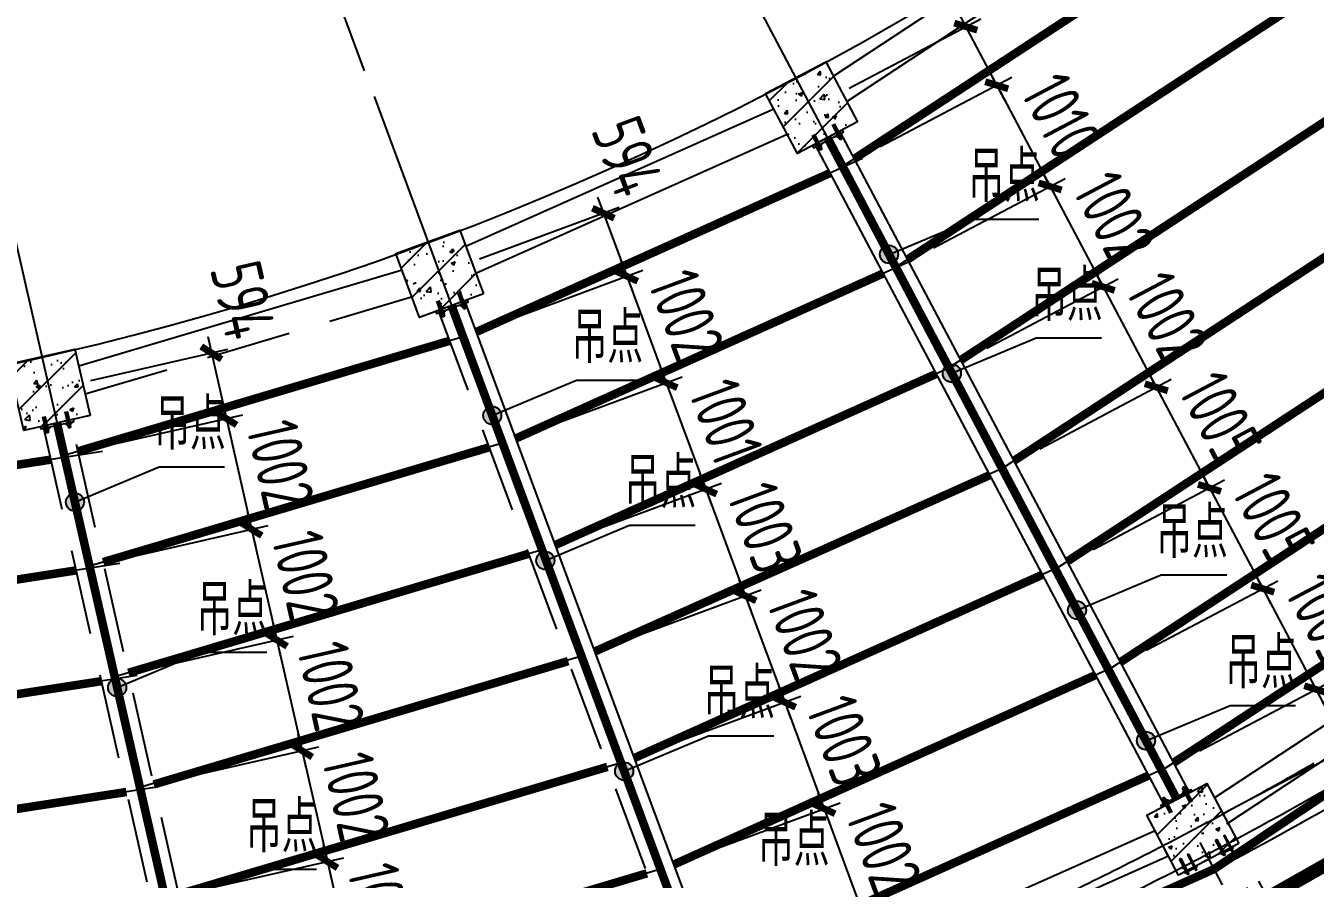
# Model space of a CAD drawing. Extents: x -803796 to -501762, y -1479216 to -846035.
# Drawn here: x -572644 to -561276, y -954330 to -946799 of the extents above; entities that cross this region are included whole.
import ezdxf

# ---------------------------------------------------------------- set-up
doc = ezdxf.new("R2010")
doc.units = 0
doc.header["$LTSCALE"] = 1500
for name, pattern in [('5102-12$0$5102-12$0$5102-12$0$DASH', [0.35, 0.25, -0.1]), ('CENTER', [2, 1.25, -0.25, 0.25, -0.25]), ('HIDDEN2', [0.1875, 0.125, -0.0625]), ('XREF-GRID-04区$0$ACAD_ISO04W100', [30, 24, -3, 0, -3])]:
    doc.linetypes.add(name, pattern=pattern)
doc.layers.get('0').update_dxf_attribs({"linetype": 'CONTINUOUS'})
doc.layers.get('Defpoints').update_dxf_attribs({"linetype": 'CONTINUOUS'})
for name, color, linetype in [('AR-INT DECO', 140, 'CONTINUOUS'), ('C18', 4, 'CENTER'), ('COLUMN', 1, 'CONTINUOUS'), ('DIM', 3, 'CONTINUOUS'), ('HATCH', 254, 'CONTINUOUS'), ('L18', 6, 'CONTINUOUS'), ('L25', 7, 'CONTINUOUS'), ('P-WALL-NEW', 4, 'CONTINUOUS'), ('P-WALL-ORIG', 6, 'CONTINUOUS'), ('STPM_SBEAM_THICK', 2, 'CONTINUOUS'), ('struc', 161, 'CONTINUOUS'), ('STRUC-1', 221, 'CONTINUOUS'), ('TEXT', 7, 'CONTINUOUS'), ('XREF-GRID-04区$0$A-DOTE', 14, 'XREF-GRID-04区$0$ACAD_ISO04W100'), ('XREF-GRID-04区$0$AXIS', 3, 'CONTINUOUS')]:
    doc.layers.add(name, color=color, linetype=linetype)
doc.styles.add('TSSD_Dimension', font='Tssdeng.shx', dxfattribs={"width": 0.7, "bigfont": 'hztxt.shx'})
doc.styles.add('TSSD_Label', font='tj03-romans1.shx', dxfattribs={"width": 0.7, "bigfont": 'hztxt.shx'})
doc.dimstyles.new('TSSD_150_150', dxfattribs={"dimtxt": 450, "dimasz": 150, "dimexe": 150, "dimexo": 375, "dimgap": 150, "dimtad": 1, "dimdec": 0, "dimzin": 0, "dimdsep": 46, "dimtxsty": 'TSSD_Dimension', "dimblk": 'ARCHTICK', "dimblk1": 'ARCHTICK', "dimblk2": 'ARCHTICK', "dimcen": 0, "dimdle": 150, "dimclrt": 7, "dimadec": 0, "dimazin": 0, "dimtfac": 1, "dimtdec": 0, "dimtix": 1, "dimtmove": 2, "dimatfit": 3, "dimfxl": 1, "dimtolj": 1, "dimtzin": 0, "dimarcsym": 0})
pattern_1 = [(50, (-424851.2, -1081287.44), (358.6301, -31.37607), [37.5, -412.5]), (355, (-424851.2, -1081287.44), (-69.3757, 376.0961), [30, -330]), (100.4514, (-424821.3, -1081290.05), (289.2547, 344.7198), [31.8701, -350.57106]), (46.1842, (-424851.2, -1081187.44), (533.6205, -82.7595), [56.25, -618.75]), (96.6356, (-424806.7, -1081194.33), (467.3314, 487.059), [47.8051, -525.8565]), (351.1842, (-424851.2, -1081187.44), (467.331, 487.0593), [45, -495]), (21, (-424801.2, -1081212.44), (298.45353, -201.30945), [37.5, -412.5]), (326, (-424801.2, -1081212.44), (121.65767, 362.575), [30, -330]), (71.4514, (-424776.32, -1081229.2), (420.1113, 161.26525), [31.8701, -350.57106]), (37.5, (-424851.19, -1081287.44), (6.07993, 166.44693), [0, -326, 0, -335, 0, -331.25]), (7.5, (-424851.19, -1081287.44), (131.53477, 197.20586), [0, -191, 0, -318.5, 0, -126.25]), (327.5, (-424962.69, -1081287.44), (266.91122, -11.27744), [0, -125, 0, -390, 0, -517.5]), (317.5, (-425012.7, -1081287.44), (291.59308, 50.0525), [0, -162.5, 0, -259, 0, -367.5]), (45, (-424851.2, -1081287.44), (-176.7767, 176.7767), [])]

# ---------------------------------------------------------------- blocks, each defined once
blk = doc.blocks.new('_ArchTick')
at = {"color": 0, "linetype": 'ByBlock', "const_width": 0.4}
blk.add_lwpolyline([(-0.5, -0.5), (0.5, 0.5)], dxfattribs=at)
blk = doc.blocks.new('*D182')
at = {"layer": 'Defpoints', "color": 0, "transparency": 16777216}
for p in [(-564084, -947324), (-565715, -947524), (-565443, -948041)]:
    blk.add_point(p, dxfattribs=at)
at = {"layer": 'DIM', "color": 0, "lineweight": -2, "transparency": 16777216}
for p, q in [((-564427, -946675), (-564014, -947457)), ((-565384, -947349), (-564224, -946737)), ((-565111, -947866), (-563951, -947254))]:
    blk.add_line(p, q, dxfattribs=at)
at = {"layer": 'DIM', "color": 0, "lineweight": -2, "transparency": 16777216, "xscale": 150, "yscale": 150, "zscale": 150}
for p, rotation in [((-564357, -946807), 117.8262450772637), ((-564084, -947324), 297.8262450772637)]:
    blk.add_blockref('_ArchTick', p, dxfattribs=dict(at, rotation=rotation))
at = {"layer": 'DIM', "color": 7, "transparency": 16777216, "insert": (-564209, -946285), "char_height": 450, "attachment_point": 5, "rotation": 297.8262, "style": 'TSSD_Dimension'}
blk.add_mtext('\\A1;584', dxfattribs=at)
blk = doc.blocks.new('*D183')
at = {"layer": 'Defpoints', "color": 0, "transparency": 16777216}
for p in [(-565443, -948041), (-563613, -948217), (-564971, -948934)]:
    blk.add_point(p, dxfattribs=at)
at = {"layer": 'DIM', "color": 0, "lineweight": -2, "transparency": 16777216}
for p, q in [((-565111, -947866), (-563951, -947254)), ((-564084, -947324), (-564154, -947191)), ((-564084, -947324), (-563613, -948217)), ((-564640, -948759), (-563480, -948147)), ((-563613, -948217), (-563543, -948350))]:
    blk.add_line(p, q, dxfattribs=at)
at = {"layer": 'DIM', "color": 0, "lineweight": -2, "transparency": 16777216, "xscale": 150, "yscale": 150, "zscale": 150}
for p, rotation in [((-564084, -947324), 297.8262450764508), ((-563613, -948217), 117.8262450764508)]:
    blk.add_blockref('_ArchTick', p, dxfattribs=dict(at, rotation=rotation))
at = {"layer": 'DIM', "color": 7, "transparency": 16777216, "insert": (-563517, -947595), "char_height": 450, "attachment_point": 5, "rotation": 297.8262, "style": 'TSSD_Dimension'}
blk.add_mtext('\\A1;1010', dxfattribs=at)
blk = doc.blocks.new('*D184')
at = {"layer": 'Defpoints', "color": 0, "transparency": 16777216}
for p in [(-564971, -948934), (-563145, -949103), (-564504, -949820)]:
    blk.add_point(p, dxfattribs=at)
at = {"layer": 'DIM', "color": 0, "lineweight": -2, "transparency": 16777216}
for p, q in [((-564640, -948759), (-563480, -948147)), ((-563613, -948217), (-563683, -948084)), ((-563613, -948217), (-563145, -949103)), ((-564172, -949645), (-563012, -949033)), ((-563145, -949103), (-563075, -949236))]:
    blk.add_line(p, q, dxfattribs=at)
at = {"layer": 'DIM', "color": 0, "lineweight": -2, "transparency": 16777216, "xscale": 150, "yscale": 150, "zscale": 150}
for p, rotation in [((-563613, -948217), 297.8262450764508), ((-563145, -949103), 117.8262450764508)]:
    blk.add_blockref('_ArchTick', p, dxfattribs=dict(at, rotation=rotation))
at = {"layer": 'DIM', "color": 7, "transparency": 16777216, "insert": (-563047, -948485), "char_height": 450, "attachment_point": 5, "rotation": 297.8262, "style": 'TSSD_Dimension'}
blk.add_mtext('\\A1;1002', dxfattribs=at)
blk = doc.blocks.new('*D185')
at = {"layer": 'Defpoints', "color": 0, "transparency": 16777216}
for p in [(-564504, -949820), (-562677, -949989), (-564036, -950706)]:
    blk.add_point(p, dxfattribs=at)
at = {"layer": 'DIM', "color": 0, "lineweight": -2, "transparency": 16777216}
for p, q in [((-564172, -949645), (-563012, -949033)), ((-563145, -949103), (-563215, -948970)), ((-563145, -949103), (-562677, -949989)), ((-563704, -950531), (-562545, -949919)), ((-562677, -949989), (-562607, -950122))]:
    blk.add_line(p, q, dxfattribs=at)
at = {"layer": 'DIM', "color": 0, "lineweight": -2, "transparency": 16777216, "xscale": 150, "yscale": 150, "zscale": 150}
for p, rotation in [((-563145, -949103), 297.8262450764508), ((-562677, -949989), 117.8262450764508)]:
    blk.add_blockref('_ArchTick', p, dxfattribs=dict(at, rotation=rotation))
at = {"layer": 'DIM', "color": 7, "transparency": 16777216, "insert": (-562580, -949371), "char_height": 450, "attachment_point": 5, "rotation": 297.8262, "style": 'TSSD_Dimension'}
blk.add_mtext('\\A1;1002', dxfattribs=at)
blk = doc.blocks.new('*D186')
at = {"layer": 'Defpoints', "color": 0, "transparency": 16777216}
for p in [(-564036, -950706), (-562208, -950877), (-563567, -951595)]:
    blk.add_point(p, dxfattribs=at)
at = {"layer": 'DIM', "color": 0, "lineweight": -2, "transparency": 16777216}
for p, q in [((-562677, -949989), (-562747, -949856)), ((-563704, -950531), (-562545, -949919)), ((-562677, -949989), (-562208, -950877)), ((-563235, -951420), (-562076, -950807)), ((-562208, -950877), (-562138, -951010))]:
    blk.add_line(p, q, dxfattribs=at)
at = {"layer": 'DIM', "color": 0, "lineweight": -2, "transparency": 16777216, "xscale": 150, "yscale": 150, "zscale": 150}
for p, rotation in [((-562677, -949989), 297.8262450764508), ((-562208, -950877), 117.8262450764508)]:
    blk.add_blockref('_ArchTick', p, dxfattribs=dict(at, rotation=rotation))
at = {"layer": 'DIM', "color": 7, "transparency": 16777216, "insert": (-562111, -950258), "char_height": 450, "attachment_point": 5, "rotation": 297.8262, "style": 'TSSD_Dimension'}
blk.add_mtext('\\A1;1005', dxfattribs=at)
blk = doc.blocks.new('*D187')
at = {"layer": 'Defpoints', "color": 0, "transparency": 16777216}
for p in [(-563567, -951595), (-561739, -951766), (-563098, -952483)]:
    blk.add_point(p, dxfattribs=at)
at = {"layer": 'DIM', "color": 0, "lineweight": -2, "transparency": 16777216}
for p, q in [((-562208, -950877), (-562278, -950745)), ((-563235, -951420), (-562076, -950807)), ((-562208, -950877), (-561739, -951766)), ((-562766, -952308), (-561607, -951696)), ((-561739, -951766), (-561669, -951899))]:
    blk.add_line(p, q, dxfattribs=at)
at = {"layer": 'DIM', "color": 0, "lineweight": -2, "transparency": 16777216, "xscale": 150, "yscale": 150, "zscale": 150}
for p, rotation in [((-562208, -950877), 297.8262450764508), ((-561739, -951766), 117.8262450764508)]:
    blk.add_blockref('_ArchTick', p, dxfattribs=dict(at, rotation=rotation))
at = {"layer": 'DIM', "color": 7, "transparency": 16777216, "insert": (-561642, -951147), "char_height": 450, "attachment_point": 5, "rotation": 297.8262, "style": 'TSSD_Dimension'}
blk.add_mtext('\\A1;1005', dxfattribs=at)
blk = doc.blocks.new('*D188')
at = {"layer": 'Defpoints', "color": 0, "transparency": 16777216}
for p in [(-563098, -952483), (-561271, -952654), (-562629, -953371)]:
    blk.add_point(p, dxfattribs=at)
at = {"layer": 'DIM', "color": 0, "lineweight": -2, "transparency": 16777216}
for p, q in [((-561739, -951766), (-561809, -951633)), ((-562766, -952308), (-561607, -951696)), ((-561739, -951766), (-561271, -952654)), ((-562297, -953196), (-561138, -952584)), ((-561271, -952654), (-561201, -952787))]:
    blk.add_line(p, q, dxfattribs=at)
at = {"layer": 'DIM', "color": 0, "lineweight": -2, "transparency": 16777216, "xscale": 150, "yscale": 150, "zscale": 150}
for p, rotation in [((-561739, -951766), 297.8262450764508), ((-561271, -952654), 117.8262450764508)]:
    blk.add_blockref('_ArchTick', p, dxfattribs=dict(at, rotation=rotation))
at = {"layer": 'DIM', "color": 7, "transparency": 16777216, "insert": (-561173, -952035), "char_height": 450, "attachment_point": 5, "rotation": 297.8262, "style": 'TSSD_Dimension'}
blk.add_mtext('\\A1;1005', dxfattribs=at)
blk = doc.blocks.new('*D189')
at = {"layer": 'Defpoints', "color": 0, "transparency": 16777216}
for p in [(-560997, -953173), (-562629, -953371), (-562355, -953890)]:
    blk.add_point(p, dxfattribs=at)
at = {"layer": 'DIM', "color": 0, "lineweight": -2, "transparency": 16777216}
for p, q in [((-562297, -953196), (-561138, -952584)), ((-561341, -952522), (-560927, -953306)), ((-562024, -953715), (-560864, -953103))]:
    blk.add_line(p, q, dxfattribs=at)
at = {"layer": 'DIM', "color": 0, "lineweight": -2, "transparency": 16777216, "xscale": 150, "yscale": 150, "zscale": 150}
for p, rotation in [((-561271, -952654), 117.8262450764508), ((-560997, -953173), 297.8262450764508)]:
    blk.add_blockref('_ArchTick', p, dxfattribs=dict(at, rotation=rotation))
at = {"layer": 'DIM', "color": 7, "transparency": 16777216, "insert": (-560487, -953335), "char_height": 450, "attachment_point": 5, "rotation": 297.8262, "style": 'TSSD_Dimension'}
blk.add_mtext('\\A1;586', dxfattribs=at)
blk = doc.blocks.new('*D190')
at = {"layer": 'Defpoints', "color": 0, "transparency": 16777216}
for p in [(-568995, -948987), (-567345, -949009), (-568788, -949544)]:
    blk.add_point(p, dxfattribs=at)
at = {"layer": 'DIM', "color": 0, "lineweight": -2, "transparency": 16777216}
for p, q in [((-567604, -948312), (-567293, -949150)), ((-568643, -948857), (-567411, -948401)), ((-568437, -949414), (-567205, -948957))]:
    blk.add_line(p, q, dxfattribs=at)
at = {"layer": 'DIM', "color": 0, "lineweight": -2, "transparency": 16777216, "xscale": 150, "yscale": 150, "zscale": 150}
for p, rotation in [((-567552, -948453), 110.3262450759122), ((-567345, -949009), 290.3262450759123)]:
    blk.add_blockref('_ArchTick', p, dxfattribs=dict(at, rotation=rotation))
at = {"layer": 'DIM', "color": 7, "transparency": 16777216, "insert": (-567337, -947954), "char_height": 450, "attachment_point": 5, "rotation": 290.3262, "style": 'TSSD_Dimension'}
blk.add_mtext('\\A1;594', dxfattribs=at)
blk = doc.blocks.new('*D191')
at = {"layer": 'Defpoints', "color": 0, "transparency": 16777216}
for p in [(-568788, -949544), (-566997, -949949), (-568440, -950484)]:
    blk.add_point(p, dxfattribs=at)
at = {"layer": 'DIM', "color": 0, "lineweight": -2, "transparency": 16777216}
for p, q in [((-568437, -949414), (-567205, -948957)), ((-567345, -949009), (-567398, -948869)), ((-567345, -949009), (-566997, -949949)), ((-568089, -950353), (-566857, -949897)), ((-566997, -949949), (-566945, -950090))]:
    blk.add_line(p, q, dxfattribs=at)
at = {"layer": 'DIM', "color": 0, "lineweight": -2, "transparency": 16777216, "xscale": 150, "yscale": 150, "zscale": 150}
for p, rotation in [((-567345, -949009), 290.3262450781895), ((-566997, -949949), 110.3262450781894)]:
    blk.add_blockref('_ArchTick', p, dxfattribs=dict(at, rotation=rotation))
at = {"layer": 'DIM', "color": 7, "transparency": 16777216, "insert": (-566820, -949349), "char_height": 450, "attachment_point": 5, "rotation": 290.3262, "style": 'TSSD_Dimension'}
blk.add_mtext('\\A1;1002', dxfattribs=at)
blk = doc.blocks.new('*D192')
at = {"layer": 'Defpoints', "color": 0, "transparency": 16777216}
for p in [(-568440, -950484), (-566649, -950888), (-568092, -951423)]:
    blk.add_point(p, dxfattribs=at)
at = {"layer": 'DIM', "color": 0, "lineweight": -2, "transparency": 16777216}
for p, q in [((-566997, -949949), (-567049, -949808)), ((-568089, -950353), (-566857, -949897)), ((-566997, -949949), (-566649, -950888)), ((-567741, -951292), (-566509, -950836)), ((-566649, -950888), (-566597, -951029))]:
    blk.add_line(p, q, dxfattribs=at)
at = {"layer": 'DIM', "color": 0, "lineweight": -2, "transparency": 16777216, "xscale": 150, "yscale": 150, "zscale": 150}
for p, rotation in [((-566997, -949949), 290.3262450781895), ((-566649, -950888), 110.3262450781894)]:
    blk.add_blockref('_ArchTick', p, dxfattribs=dict(at, rotation=rotation))
at = {"layer": 'DIM', "color": 7, "transparency": 16777216, "insert": (-566472, -950288), "char_height": 450, "attachment_point": 5, "rotation": 290.3262, "style": 'TSSD_Dimension'}
blk.add_mtext('\\A1;1001', dxfattribs=at)
blk = doc.blocks.new('*D193')
at = {"layer": 'Defpoints', "color": 0, "transparency": 16777216}
for p in [(-568092, -951423), (-566301, -951829), (-567744, -952363)]:
    blk.add_point(p, dxfattribs=at)
at = {"layer": 'DIM', "color": 0, "lineweight": -2, "transparency": 16777216}
for p, q in [((-566649, -950888), (-566702, -950748)), ((-567741, -951292), (-566509, -950836)), ((-566649, -950888), (-566301, -951829)), ((-567392, -952233), (-566160, -951776)), ((-566301, -951829), (-566249, -951969))]:
    blk.add_line(p, q, dxfattribs=at)
at = {"layer": 'DIM', "color": 0, "lineweight": -2, "transparency": 16777216, "xscale": 150, "yscale": 150, "zscale": 150}
for p, rotation in [((-566649, -950888), 290.3262450781895), ((-566301, -951829), 110.3262450781894)]:
    blk.add_blockref('_ArchTick', p, dxfattribs=dict(at, rotation=rotation))
at = {"layer": 'DIM', "color": 7, "transparency": 16777216, "insert": (-566124, -951228), "char_height": 450, "attachment_point": 5, "rotation": 290.3262, "style": 'TSSD_Dimension'}
blk.add_mtext('\\A1;1003', dxfattribs=at)
blk = doc.blocks.new('*D194')
at = {"layer": 'Defpoints', "color": 0, "transparency": 16777216}
for p in [(-567744, -952363), (-565953, -952768), (-567396, -953302)]:
    blk.add_point(p, dxfattribs=at)
at = {"layer": 'DIM', "color": 0, "lineweight": -2, "transparency": 16777216}
for p, q in [((-566301, -951829), (-566353, -951688)), ((-567392, -952233), (-566160, -951776)), ((-566301, -951829), (-565953, -952768)), ((-567044, -953172), (-565812, -952716)), ((-565953, -952768), (-565901, -952909))]:
    blk.add_line(p, q, dxfattribs=at)
at = {"layer": 'DIM', "color": 0, "lineweight": -2, "transparency": 16777216, "xscale": 150, "yscale": 150, "zscale": 150}
for p, rotation in [((-566301, -951829), 290.3262450781895), ((-565953, -952768), 110.3262450781894)]:
    blk.add_blockref('_ArchTick', p, dxfattribs=dict(at, rotation=rotation))
at = {"layer": 'DIM', "color": 7, "transparency": 16777216, "insert": (-565775, -952168), "char_height": 450, "attachment_point": 5, "rotation": 290.3262, "style": 'TSSD_Dimension'}
blk.add_mtext('\\A1;1002', dxfattribs=at)
blk = doc.blocks.new('*D195')
at = {"layer": 'Defpoints', "color": 0, "transparency": 16777216}
for p in [(-567396, -953302), (-565605, -953708), (-567048, -954243)]:
    blk.add_point(p, dxfattribs=at)
at = {"layer": 'DIM', "color": 0, "lineweight": -2, "transparency": 16777216}
for p, q in [((-565953, -952768), (-566005, -952627)), ((-567044, -953172), (-565812, -952716)), ((-565953, -952768), (-565605, -953708)), ((-566696, -954112), (-565464, -953656)), ((-565605, -953708), (-565553, -953849))]:
    blk.add_line(p, q, dxfattribs=at)
at = {"layer": 'DIM', "color": 0, "lineweight": -2, "transparency": 16777216, "xscale": 150, "yscale": 150, "zscale": 150}
for p, rotation in [((-565953, -952768), 290.3262450781895), ((-565605, -953708), 110.3262450781894)]:
    blk.add_blockref('_ArchTick', p, dxfattribs=dict(at, rotation=rotation))
at = {"layer": 'DIM', "color": 7, "transparency": 16777216, "insert": (-565427, -953108), "char_height": 450, "attachment_point": 5, "rotation": 290.3262, "style": 'TSSD_Dimension'}
blk.add_mtext('\\A1;1003', dxfattribs=at)
blk = doc.blocks.new('*D196')
at = {"layer": 'Defpoints', "color": 0, "transparency": 16777216}
for p in [(-567048, -954243), (-565257, -954648), (-566700, -955182)]:
    blk.add_point(p, dxfattribs=at)
at = {"layer": 'DIM', "color": 0, "lineweight": -2, "transparency": 16777216}
for p, q in [((-565605, -953708), (-565657, -953567)), ((-566696, -954112), (-565464, -953656)), ((-565605, -953708), (-565257, -954648)), ((-566348, -955052), (-565116, -954596)), ((-565257, -954648), (-565205, -954788))]:
    blk.add_line(p, q, dxfattribs=at)
at = {"layer": 'DIM', "color": 0, "lineweight": -2, "transparency": 16777216, "xscale": 150, "yscale": 150, "zscale": 150}
for p, rotation in [((-565605, -953708), 290.3262450781895), ((-565257, -954648), 110.3262450781894)]:
    blk.add_blockref('_ArchTick', p, dxfattribs=dict(at, rotation=rotation))
at = {"layer": 'DIM', "color": 7, "transparency": 16777216, "insert": (-565079, -954048), "char_height": 450, "attachment_point": 5, "rotation": 290.3262, "style": 'TSSD_Dimension'}
blk.add_mtext('\\A1;1002', dxfattribs=at)
blk = doc.blocks.new('*D198')
at = {"layer": 'Defpoints', "color": 0, "transparency": 16777216}
for p in [(-572436, -950012), (-570875, -950265), (-572304, -950590)]:
    blk.add_point(p, dxfattribs=at)
at = {"layer": 'DIM', "color": 0, "lineweight": -2, "transparency": 16777216}
for p, q in [((-571040, -949540), (-570842, -950411)), ((-572070, -949928), (-570861, -949653)), ((-571939, -950507), (-570729, -950232))]:
    blk.add_line(p, q, dxfattribs=at)
at = {"layer": 'DIM', "color": 0, "lineweight": -2, "transparency": 16777216, "xscale": 150, "yscale": 150, "zscale": 150}
for p, rotation in [((-571007, -949686), 102.826245077787), ((-570875, -950265), 282.826245077787)]:
    blk.add_blockref('_ArchTick', p, dxfattribs=dict(at, rotation=rotation))
at = {"layer": 'DIM', "color": 7, "transparency": 16777216, "insert": (-570728, -949220), "char_height": 450, "attachment_point": 5, "rotation": 282.8262, "style": 'TSSD_Dimension'}
blk.add_mtext('\\A1;594', dxfattribs=at)
blk = doc.blocks.new('*D199')
at = {"layer": 'Defpoints', "color": 0, "transparency": 16777216}
for p in [(-572304, -950590), (-570653, -951242), (-572082, -951568)]:
    blk.add_point(p, dxfattribs=at)
at = {"layer": 'DIM', "color": 0, "lineweight": -2, "transparency": 16777216}
for p, q in [((-570875, -950265), (-570908, -950119)), ((-571939, -950507), (-570729, -950232)), ((-570875, -950265), (-570653, -951242)), ((-571716, -951484), (-570506, -951209)), ((-570653, -951242), (-570619, -951388))]:
    blk.add_line(p, q, dxfattribs=at)
at = {"layer": 'DIM', "color": 0, "lineweight": -2, "transparency": 16777216, "xscale": 150, "yscale": 150, "zscale": 150}
for p, rotation in [((-570875, -950265), 282.8262450749), ((-570653, -951242), 102.8262450749)]:
    blk.add_blockref('_ArchTick', p, dxfattribs=dict(at, rotation=rotation))
at = {"layer": 'DIM', "color": 7, "transparency": 16777216, "insert": (-570398, -950670), "char_height": 450, "attachment_point": 5, "rotation": 282.8262, "style": 'TSSD_Dimension'}
blk.add_mtext('\\A1;1002', dxfattribs=at)
blk = doc.blocks.new('*D200')
at = {"layer": 'Defpoints', "color": 0, "transparency": 16777216}
for p in [(-572082, -951568), (-570430, -952219), (-571859, -952545)]:
    blk.add_point(p, dxfattribs=at)
at = {"layer": 'DIM', "color": 0, "lineweight": -2, "transparency": 16777216}
for p, q in [((-570653, -951242), (-570686, -951096)), ((-571716, -951484), (-570506, -951209)), ((-570653, -951242), (-570430, -952219)), ((-571494, -952461), (-570284, -952186)), ((-570430, -952219), (-570397, -952366))]:
    blk.add_line(p, q, dxfattribs=at)
at = {"layer": 'DIM', "color": 0, "lineweight": -2, "transparency": 16777216, "xscale": 150, "yscale": 150, "zscale": 150}
for p, rotation in [((-570653, -951242), 282.8262450749), ((-570430, -952219), 102.8262450749)]:
    blk.add_blockref('_ArchTick', p, dxfattribs=dict(at, rotation=rotation))
at = {"layer": 'DIM', "color": 7, "transparency": 16777216, "insert": (-570176, -951647), "char_height": 450, "attachment_point": 5, "rotation": 282.8262, "style": 'TSSD_Dimension'}
blk.add_mtext('\\A1;1002', dxfattribs=at)
blk = doc.blocks.new('*D201')
at = {"layer": 'Defpoints', "color": 0, "transparency": 16777216}
for p in [(-571859, -952545), (-570208, -953196), (-571637, -953522)]:
    blk.add_point(p, dxfattribs=at)
at = {"layer": 'DIM', "color": 0, "lineweight": -2, "transparency": 16777216}
for p, q in [((-570430, -952219), (-570463, -952073)), ((-571494, -952461), (-570284, -952186)), ((-570430, -952219), (-570208, -953196)), ((-571271, -953439), (-570061, -953163)), ((-570208, -953196), (-570174, -953343))]:
    blk.add_line(p, q, dxfattribs=at)
at = {"layer": 'DIM', "color": 0, "lineweight": -2, "transparency": 16777216, "xscale": 150, "yscale": 150, "zscale": 150}
for p, rotation in [((-570430, -952219), 282.8262450749), ((-570208, -953196), 102.8262450749)]:
    blk.add_blockref('_ArchTick', p, dxfattribs=dict(at, rotation=rotation))
at = {"layer": 'DIM', "color": 7, "transparency": 16777216, "insert": (-569953, -952625), "char_height": 450, "attachment_point": 5, "rotation": 282.8262, "style": 'TSSD_Dimension'}
blk.add_mtext('\\A1;1002', dxfattribs=at)
blk = doc.blocks.new('*D202')
at = {"layer": 'Defpoints', "color": 0, "transparency": 16777216}
for p in [(-571637, -953522), (-569985, -954174), (-571414, -954499)]:
    blk.add_point(p, dxfattribs=at)
at = {"layer": 'DIM', "color": 0, "lineweight": -2, "transparency": 16777216}
for p, q in [((-570208, -953196), (-570241, -953050)), ((-571271, -953439), (-570061, -953163)), ((-570208, -953196), (-569985, -954174)), ((-571049, -954416), (-569839, -954140)), ((-569985, -954174), (-569952, -954320))]:
    blk.add_line(p, q, dxfattribs=at)
at = {"layer": 'DIM', "color": 0, "lineweight": -2, "transparency": 16777216, "xscale": 150, "yscale": 150, "zscale": 150}
for p, rotation in [((-570208, -953196), 282.8262450749), ((-569985, -954174), 102.8262450749)]:
    blk.add_blockref('_ArchTick', p, dxfattribs=dict(at, rotation=rotation))
at = {"layer": 'DIM', "color": 7, "transparency": 16777216, "insert": (-569731, -953602), "char_height": 450, "attachment_point": 5, "rotation": 282.8262, "style": 'TSSD_Dimension'}
blk.add_mtext('\\A1;1002', dxfattribs=at)
blk = doc.blocks.new('*D203')
at = {"layer": 'Defpoints', "color": 0, "transparency": 16777216}
for p in [(-571414, -954499), (-569763, -955151), (-571192, -955476)]:
    blk.add_point(p, dxfattribs=at)
at = {"layer": 'DIM', "color": 0, "lineweight": -2, "transparency": 16777216}
for p, q in [((-569985, -954174), (-570018, -954027)), ((-571049, -954416), (-569839, -954140)), ((-569985, -954174), (-569763, -955151)), ((-570826, -955393), (-569616, -955117)), ((-569763, -955151), (-569729, -955297))]:
    blk.add_line(p, q, dxfattribs=at)
at = {"layer": 'DIM', "color": 0, "lineweight": -2, "transparency": 16777216, "xscale": 150, "yscale": 150, "zscale": 150}
for p, rotation in [((-569985, -954174), 282.8262450749), ((-569763, -955151), 102.8262450749)]:
    blk.add_blockref('_ArchTick', p, dxfattribs=dict(at, rotation=rotation))
at = {"layer": 'DIM', "color": 7, "transparency": 16777216, "insert": (-569508, -954579), "char_height": 450, "attachment_point": 5, "rotation": 282.8262, "style": 'TSSD_Dimension'}
blk.add_mtext('\\A1;1002', dxfattribs=at)
blk = doc.blocks.new('gdf')
h = blk.add_hatch(color=4)
edge = h.paths.add_edge_path()
edge.add_arc((75802667.5, 175120681), 80, 0, 360)
at = {"color": 4}
blk.add_circle((75802667.5, 175120681), 80, dxfattribs=at)
blk = doc.blocks.new('LMM12A')
at = {"layer": 'L18'}
for p, q in [((0, 7.8), (0, -7.8)), ((9.8, 10.4), (1, 10.4)), ((9.8, 5.2), (1, 5.2)), ((10.8, 7.8), (10.8, -7.8)), ((9.8, -5.2), (1, -5.2)), ((9.8, -10.4), (1, -10.4))]:
    blk.add_line(p, q, dxfattribs=at)
for centre, radius, start, end in [((3.7, 7.8), 3.74, 136, 224), ((13.4, 0), 13.4, 157.15841, 202.84159), ((7.1, 7.8), 3.74, 316, 44), ((-2.6, 0), 13.4, 337.15841, 22.84159), ((3.7, -7.8), 3.74, 136, 224), ((7.1, -7.8), 3.74, 316, 44)]:
    blk.add_arc(centre, radius, start, end, dxfattribs=at)
blk = doc.blocks.new('A$C40232FC0')
blk.add_lwpolyline([(0, 82), (300, 82), (300, 102), (0, 102)], close=True)
at = {"layer": 'C18'}
for p, q in [((50, 0), (50, 145)), ((250, 0), (250, 145))]:
    blk.add_line(p, q, dxfattribs=at)
at = {"layer": 'L18'}
for p, q in [((41, 127), (41, 149)), ((41, 149), (59, 149)), ((45, 128), (45, 149)), ((55, 128), (55, 149)), ((59, 127), (59, 149)), ((241, 127), (241, 149)), ((241, 149), (259, 149)), ((245, 128), (245, 149)), ((255, 128), (255, 149)), ((259, 127), (259, 149)), ((39, 0), (39, 102)), ((43, 0), (43, 102)), ((57, 0), (57, 102)), ((60, 0), (60, 102)), ((239, 0), (239, 102)), ((243, 0), (243, 102)), ((257, 0), (257, 102)), ((260, 0), (260, 102))]:
    blk.add_line(p, q, dxfattribs=at)
at = {"layer": 'L25'}
for p, q in [((17, 102), (17, 110)), ((17, 110), (83, 110)), ((83, 102), (17, 102)), ((83, 110), (83, 102)), ((217, 102), (217, 110)), ((217, 110), (283, 110)), ((283, 102), (217, 102)), ((283, 110), (283, 102))]:
    blk.add_line(p, q, dxfattribs=at)
at = {"layer": 'L18', "extrusion": (0, 0, -1), "xscale": 1.666666666686069, "yscale": 1.666666666686069, "zscale": -1.666666666666666, "rotation": 90}
for p in [(-50, 110), (-250, 110)]:
    blk.add_blockref('LMM12A', p, dxfattribs=at)
blk = doc.blocks.new('A$C6D4627A8')
blk.add_lwpolyline([(0, 122), (120, 122), (120, 132), (0, 132)], close=True)
at = {"layer": 'AR-INT DECO'}
for points in [[(14, 0), (26, 0), (26, 155), (14, 155)], [(106, 0), (94, 0), (94, 155), (106, 155)]]:
    blk.add_lwpolyline(points, close=True, dxfattribs=at)
blk = doc.blocks.new('*D643')
at = {"layer": 'Defpoints', "color": 0, "transparency": 16777216}
for p in [(-562056, -954071), (-561950, -954015), (-561422, -955273)]:
    blk.add_point(p, dxfattribs=at)
at = {"layer": 'DIM', "color": 0, "lineweight": -2, "transparency": 16777216}
for p, q in [((-561881, -954403), (-561352, -955405)), ((-561775, -954347), (-561246, -955349)), ((-561316, -955217), (-561183, -955146)), ((-561422, -955273), (-561555, -955343)), ((-561316, -955217), (-561422, -955273))]:
    blk.add_line(p, q, dxfattribs=at)
at = {"layer": 'DIM', "color": 0, "lineweight": -2, "transparency": 16777216, "xscale": 150, "yscale": 150, "zscale": 150}
for p, rotation in [((-561316, -955217), 207.8262440946896), ((-561422, -955273), 27.8262440946896)]:
    blk.add_blockref('_ArchTick', p, dxfattribs=dict(at, rotation=rotation))
at = {"layer": 'DIM', "color": 7, "transparency": 16777216, "insert": (-561170, -954715), "char_height": 450, "attachment_point": 5, "rotation": 27.8262, "style": 'TSSD_Dimension'}
blk.add_mtext('\\A1;120', dxfattribs=at)
blk = doc.blocks.new('*D644')
at = {"layer": 'Defpoints', "color": 0, "transparency": 16777216}
for p in [(-562481, -954295), (-562375, -954239), (-561847, -955497)]:
    blk.add_point(p, dxfattribs=at)
at = {"layer": 'DIM', "color": 0, "lineweight": -2, "transparency": 16777216}
for p, q in [((-562306, -954627), (-561777, -955629)), ((-562199, -954571), (-561670, -955573)), ((-561740, -955441), (-561847, -955497)), ((-561740, -955441), (-561608, -955371)), ((-561847, -955497), (-561979, -955567))]:
    blk.add_line(p, q, dxfattribs=at)
at = {"layer": 'DIM', "color": 0, "lineweight": -2, "transparency": 16777216, "xscale": 150, "yscale": 150, "zscale": 150}
for p, rotation in [((-561740, -955441), 207.8262440945608), ((-561847, -955497), 27.82624409456086)]:
    blk.add_blockref('_ArchTick', p, dxfattribs=dict(at, rotation=rotation))
at = {"layer": 'DIM', "color": 7, "transparency": 16777216, "insert": (-562343, -955334), "char_height": 450, "attachment_point": 5, "rotation": 27.8262, "style": 'TSSD_Dimension'}
blk.add_mtext('\\A1;120', dxfattribs=at)

msp = doc.modelspace()

# ---------------------------------------------------------------- hatches: boundary and pattern name
at = {"layer": 'HATCH'}
h = msp.add_hatch(dxfattribs=at)
h.set_pattern_fill('ARMORED', color=256, scale=50, style=0)
h.set_pattern_definition(pattern_1)
h.paths.add_polyline_path([(-565310.9, -947647.7), (-565841.5, -947927.8), (-566121.6, -947397.2), (-565591, -947117.1), (-565334.2, -947603.5)])
h = msp.add_hatch(dxfattribs=at)
h.set_pattern_fill('ARMORED', color=256, scale=50, style=0)
h.set_pattern_definition(pattern_1)
h.paths.add_polyline_path([(-565310.9, -947647.7), (-565841.5, -947927.8), (-566121.6, -947397.2), (-565591, -947117.1), (-565334.2, -947603.5)])
h = msp.add_hatch(dxfattribs=at)
h.set_pattern_fill('ARMORED', color=256, scale=50, style=0)
h.set_pattern_definition(pattern_1)
h.paths.add_polyline_path([(-568609, -949164.4), (-569171.6, -949372.8), (-569380, -948810.2), (-568817.4, -948601.7), (-568626.4, -949117.5)])
h = msp.add_hatch(dxfattribs=at)
h.set_pattern_fill('ARMORED', color=256, scale=50, style=0)
h.set_pattern_definition(pattern_1)
h.paths.add_polyline_path([(-572076.8, -950237.6), (-572661.8, -950370.8), (-572795, -949785.7), (-572210, -949652.5), (-572087.9, -950188.8)])
h = msp.add_hatch(dxfattribs=at)
h.set_pattern_fill('ARMORED', color=256, scale=50, style=0)
h.set_pattern_definition(pattern_1)
h.paths.add_polyline_path([(-561950, -954015.2), (-562480.6, -954295.3), (-562760.7, -953764.6), (-562230.1, -953484.6), (-561973.3, -953971)])
h = msp.add_hatch(dxfattribs=at)
h.set_pattern_fill('ARMORED', color=256, scale=50, style=0)
h.set_pattern_definition(pattern_1)
h.paths.add_polyline_path([(-561950, -954015.2), (-562480.6, -954295.3), (-562760.7, -953764.6), (-562230.1, -953484.6), (-561973.3, -953971)])

# ---------------------------------------------------------------- linework, layer by layer
at = {"layer": 'AR-INT DECO', "linetype": '5102-12$0$5102-12$0$5102-12$0$DASH', "const_width": 120}
msp.add_lwpolyline([(-562030.2, -954683.5, 0.0571446), (-556191.9, -950756.5)], format="xyb", dxfattribs=at)
at = {"layer": 'COLUMN'}
for points in [[(-565310.9, -947647.7), (-565841.5, -947927.8), (-566121.6, -947397.2), (-565591, -947117.1), (-565334.2, -947603.5)], [(-565310.9, -947647.7), (-565841.5, -947927.8), (-566121.6, -947397.2), (-565591, -947117.1), (-565334.2, -947603.5)], [(-568609, -949164.4), (-569171.6, -949372.8), (-569380, -948810.2), (-568817.4, -948601.7), (-568626.4, -949117.5)], [(-572076.8, -950237.6), (-572661.8, -950370.8), (-572795, -949785.7), (-572210, -949652.5), (-572087.9, -950188.8)], [(-561950, -954015.2), (-562480.6, -954295.3), (-562760.7, -953764.6), (-562230.1, -953484.6), (-561973.3, -953971)], [(-561950, -954015.2), (-562480.6, -954295.3), (-562760.7, -953764.6), (-562230.1, -953484.6), (-561973.3, -953971)]]:
    msp.add_lwpolyline(points, close=True, dxfattribs=at)
at = {"layer": 'P-WALL-NEW', "color": 4}
for centre, radius, start, end in [((-576235.1, -927261.7), 30282.6, 297.38492, 309.69558), ((-580170.1, -919665.6), 38837.4, 284.16059, 297.38492)]:
    msp.add_arc(centre, radius, start, end, dxfattribs=at)
at = {"layer": 'P-WALL-NEW'}
for centre, radius, start, end in [((-576235.1, -927261.7), 30432.6, 297.38492, 309.69558), ((-580170.1, -919665.6), 38987.4, 284.16059, 297.38492)]:
    msp.add_arc(centre, radius, start, end, dxfattribs=at)
at = {"layer": 'P-WALL-ORIG', "color": 1}
msp.add_arc((-578529, -923248.2), 27150.5, 271.50104, 357.23548, dxfattribs=at)
at = {"layer": 'STPM_SBEAM_THICK', "color": 6, "const_width": 75}
for points in [[(-560950.5, -945094.4), (-565337.5, -947972.2)], [(-560316.8, -945874.8), (-564868.6, -948860.6)], [(-559683.2, -946655.1), (-564399.7, -949749)], [(-559049.6, -947435.4), (-563930.8, -950637.3)], [(-565576.2, -947787.8), (-562495.4, -953624.6)], [(-565553.2, -948099.1), (-568671, -949500.8)], [(-558416, -948215.7), (-563461.9, -951525.7)], [(-565085.5, -948985.3), (-568322.8, -950440.7)], [(-557782.4, -948996), (-562993, -952414.1)], [(-568890.3, -949268.6), (-566597.7, -955457.6)], [(-572184.1, -950554.7), (-568908.4, -949579.6)], [(-557148.8, -949776.4), (-562524.1, -953302.4)], [(-564617.8, -949871.4), (-567974.7, -951380.6)], [(-572369.3, -950304.2), (-570904.2, -956739.5)], [(-556465.9, -950416.2), (-562169.7, -954241.6)], [(-571961.6, -951531.8), (-568560.3, -950519.4)], [(-575802.7, -951150.8), (-572423.9, -950627.8)], [(-564146.1, -950764.9), (-567626.5, -952320.5)], [(-568212.2, -951459.1), (-571739.2, -952508.9)], [(-575709.7, -952148.3), (-572201.3, -951605.2)], [(-563682.3, -951643.7), (-567278.3, -953260.4)], [(-571515, -953493.6), (-567861.5, -952405.7)], [(-575616.7, -953145.9), (-571978.8, -952582.7)], [(-563214.6, -952529.8), (-566930.2, -954200.3)], [(-567516, -953338.6), (-571294.2, -954463.2)], [(-562746.9, -953416), (-566582, -955140.1)], [(-575523.7, -954143.4), (-571756.2, -953560.2)], [(-567167.8, -954278.3), (-571071.7, -955440.4)], [(-562169.7, -954241.6), (-566353.9, -956115.7)]]:
    msp.add_lwpolyline(points, dxfattribs=at)
at = {"layer": 'struc', "linetype": 'ByBlock'}
for p, q in [((-561557.2, -944624.9), (-565523.8, -947245.5)), ((-565405.9, -947467.2), (-561398.8, -944819.9)), ((-566049.6, -947534.5), (-568762.8, -948746.8)), ((-568677.1, -948982.3), (-565932, -947755.8)), ((-562385.1, -953565.9), (-565465.9, -947729)), ((-565686.5, -947846.5), (-562605.7, -953683.4)), ((-569325.4, -948955.3), (-572176, -949803.9)), ((-566480.2, -955415), (-568772.8, -949226)), ((-556976.7, -950186.6), (-562162.5, -953612.7)), ((-562054.9, -953841.2), (-556816.3, -950380.3)), ((-562688.3, -953901.8), (-566253.6, -955494.8)), ((-566184.2, -955737.6), (-562563.2, -954119.7))]:
    msp.add_line(p, q, dxfattribs=at)
at = {"layer": 'STRUC-1', "linetype": 'HIDDEN2', "ltscale": 4}
for p, q in [((-572119.7, -950047.9), (-569239.7, -949190.7)), ((-569007.8, -949311.2), (-566715.2, -955500.2)), ((-570782.4, -956711.3), (-572247.6, -950276)), ((-572491.1, -950332.4), (-571025.9, -956767.7))]:
    msp.add_line(p, q, dxfattribs=at)
at = {"layer": 'TEXT'}
for p, q in [((-560590, -944858), (-565442.5, -948041.1)), ((-560211.8, -945805.9), (-564973.6, -948929.5)), ((-559578.2, -946586.2), (-564504.7, -949817.8)), ((-558944.6, -947366.5), (-564035.8, -950706.2)), ((-565265.9, -947970), (-568671, -949500.8)), ((-558310.9, -948146.8), (-563566.9, -951594.6)), ((-565033.3, -948816.4), (-564291.1, -948504.6)), ((-564291.1, -948504.6), (-563713.6, -948504.6)), ((-564855.9, -948882.1), (-568322.8, -950440.7)), ((-557677.3, -948927.1), (-563098, -952482.9)), ((-568788.3, -949543.9), (-572304.2, -950590.4)), ((-564479.5, -949865.6), (-563737.3, -949553.8)), ((-563737.3, -949553.8), (-563159.8, -949553.8)), ((-557026.5, -949696.1), (-562629.1, -953371.3)), ((-568531.2, -950238.1), (-567789, -949926.3)), ((-567789, -949926.3), (-567211.5, -949926.3)), ((-568440.2, -950483.6), (-572081.7, -951567.5)), ((-571967.5, -950557.1), (-575926.4, -951170)), ((-572210.3, -951002.5), (-571468.2, -950690.7)), ((-571468.2, -950690.7), (-570890.7, -950690.7)), ((-564035.8, -950706.2), (-567626.5, -952320.5)), ((-568063, -951518.2), (-567320.9, -951206.4)), ((-567320.9, -951206.4), (-566743.3, -951206.4)), ((-568092.1, -951423.4), (-571859.2, -952544.7)), ((-571814.5, -951545.4), (-575833.4, -952167.5)), ((-563568.1, -951592.3), (-567278.3, -953260.4)), ((-563376, -951956.2), (-562633.9, -951644.4)), ((-562633.9, -951644.4), (-562056.3, -951644.4)), ((-571837.8, -952638.9), (-571095.6, -952327.1)), ((-567744, -952363.1), (-571636.8, -953521.8)), ((-571095.6, -952327.1), (-570518.1, -952327.1)), ((-563100.4, -952478.5), (-566930.2, -954200.3)), ((-571661.5, -952533.6), (-575740.4, -953165)), ((-562768, -953108), (-562025.9, -952796.2)), ((-562025.9, -952796.2), (-561448.4, -952796.2)), ((-567368.4, -953377.1), (-566626.2, -953065.3)), ((-566626.2, -953065.3), (-566048.7, -953065.3)), ((-567395.9, -953302.8), (-571414.3, -954499)), ((-562632.6, -953364.6), (-566582, -955140.1)), ((-571508.6, -953521.8), (-575647.4, -954162.5)), ((-562162.5, -953612.7), (-562045.2, -953834.8)), ((-562571.4, -954123.3), (-562688.3, -953901.8)), ((-571401.8, -954553.9), (-570659.6, -954242.2)), ((-567047.8, -954242.6), (-571191.8, -955476.1)), ((-570659.6, -954242.2), (-570082.1, -954242.2))]:
    msp.add_line(p, q, dxfattribs=at)
at = {"layer": 'TEXT', "color": 6}
msp.add_line((-564445.8, -949794.1), (-567974.7, -951380.6), dxfattribs=at)
at = {"layer": 'XREF-GRID-04区$0$A-DOTE', "ltscale": 0.1}
for p, q in [((-568595.2, -942068.1), (-562096.7, -954379.9)), ((-571136.9, -943203.8), (-566146.1, -956676.7)), ((-573805.1, -943998), (-570615.6, -958007))]:
    msp.add_line(p, q, dxfattribs=at)
msp.add_arc((-578529.7, -923246.5), 34650, 271.56998, 356.82445, dxfattribs=at)
at = {"layer": 'XREF-GRID-04区$0$AXIS'}
msp.add_line((-569657.3, -947198.1), (-571495, -942237), dxfattribs=at)

# ---------------------------------------------------------------- block references
for name, p, rotation in [('A$C40232FC0', (-565481.9, -947645.2), 207.8262427572574), ('A$C40232FC0', (-568778.1, -949139.6), 200.3262440951296), ('A$C40232FC0', (-572241.3, -950190.9), 192.8262440960732), ('A$C6D4627A8', (-562060.1, -953935.2), 207.8262441011852)]:
    msp.add_blockref(name, p, dxfattribs=dict(rotation=rotation))
at = {"xscale": -1}
for name, p, rotation in [('A$C40232FC0', (-562324.4, -953627.1), 27.82608523372179), ('A$C6D4627A8', (-562484.6, -954159.2), 207.826246053519)]:
    msp.add_blockref(name, p, dxfattribs=dict(at, rotation=rotation))
at = {"layer": 'AR-INT DECO'}
for p in [(-76367700.8, -176069497.4), (-76367147, -176070546.6), (-76371198.7, -176070919.1), (-76374877.8, -176071683.5), (-76370730.5, -176072199.2), (-76366043.5, -176072637.2), (-76374505.3, -176073319.9), (-76365435.5, -176073789), (-76370035.9, -176074058.1)]:
    msp.add_blockref('gdf', p, dxfattribs=at)

# ---------------------------------------------------------------- texts
at = {"layer": 'TEXT', "style": 'TSSD_Label', "width": 0.7}
for p in [(-564333.6, -948354.6), (-563779.8, -949403.8), (-567831.4, -949776.3), (-571510.6, -950540.7), (-567363.3, -951056.4), (-562676.3, -951494.4), (-571138, -952177.1), (-562068.3, -952646.2), (-566668.7, -952915.3), (-570702, -954092.2), (-566187.7, -954213.6)]:
    msp.add_text('吊点', height=450, dxfattribs=at).set_placement(p)

# ---------------------------------------------------------------- dimensions: what is measured, and where the dimension line sits
at = {"layer": 'DIM'}
for base, p1, p2, angle, picture, middle, dimtype in [((-564084, -947324), (-565715.2, -947524.5), (-565442.5, -948041.1), 297.82625, '*D182', (-564208.6, -946284.7), 161), ((-567345.4, -949009.4), (-568994.5, -948987.3), (-568788.3, -949543.9), 290.32625, '*D190', (-567336.5, -947953.8), 161), ((-570874.9895, -950265.0186), (-572435.9327, -950011.6554), (-572304.1646, -950590.4077), 282.82625, '*D198', (-570728.3972, -949219.6556), 161), ((-560996.8, -953172.9), (-562629.1, -953371.3), (-562355.4, -953889.9), 117.82625, '*D189', (-560487.3, -953334.8), 160), ((-561422, -955272.5), (-561950, -954015.2), (-562056.1, -954071.2), 207.82624, '*D643', (-561170, -954715.5), 161), ((-561846.5, -955496.6), (-562374.5, -954239.2), (-562480.6, -954295.3), 207.82624, '*D644', (-562342.5, -955334.3), 161)]:
    dim = msp.add_linear_dim(base=base, p1=p1, p2=p2, angle=angle, dimstyle='TSSD_150_150', dxfattribs=at)
    dim.commit()
    dim.dimension.update_dxf_attribs({"geometry": picture, "text_midpoint": middle, "dimtype": dimtype})
for base, p1, p2, angle, picture, middle in [((-563612.7, -948216.9), (-565442.5, -948041.1), (-564971.3, -948933.9), 117.82625, '*D183', (-563516.7, -947595.4)), ((-563145, -949103), (-564971.3, -948933.9), (-564503.5, -949820.1), 117.82625, '*D184', (-563047.2, -948484.9)), ((-566997.3, -949949.1), (-568788.3, -949543.9), (-568440.2, -950483.6), 110.32625, '*D191', (-566819.7, -949349)), ((-562677.3, -949989.1), (-564503.5, -949820.1), (-564035.8, -950706.2), 117.82625, '*D185', (-562579.5, -949371)), ((-562208.4, -950877.5), (-564035.8, -950706.2), (-563566.9, -951594.6), 117.82625, '*D186', (-562111.2, -950258.3)), ((-566649.4188, -950888.248), (-568440.2242, -950483.6223), (-568092.3403, -951422.7524), 110.32625, '*D192', (-566471.712, -950288.421)), ((-570652.5, -951242.2), (-572304.2, -950590.4), (-572081.7, -951567.5), 102.82625, '*D199', (-570398.1, -950670.3)), ((-561739.4739, -951765.8573), (-563566.9009, -951594.5573), (-563097.9992, -952482.9219), 117.82625, '*D187', (-561642.287, -951146.6281)), ((-566301.1, -951828.6), (-568092.3, -951422.8), (-567744, -952363.1), 110.32625, '*D193', (-566123.6, -951228.2)), ((-570430, -952219.3), (-572081.7, -951567.5), (-571859.2, -952544.7), 102.82625, '*D200', (-570175.6, -951647.5)), ((-561270.6, -952654.2), (-563098, -952482.9), (-562629.1, -953371.3), 117.82625, '*D188', (-561173.4, -952035)), ((-565953.1, -952767.9), (-567744, -952363.1), (-567396.1, -953302.4), 110.32625, '*D194', (-565775.5, -952168)), ((-570207.6, -953196.4), (-571859.2, -952544.7), (-571636.8, -953521.8), 102.82625, '*D201', (-569953.2, -952624.6)), ((-565604.9, -953708.1), (-567396.1, -953302.4), (-567047.8, -954242.6), 110.32625, '*D195', (-565427.4, -953107.7)), ((-569985.1, -954173.6), (-571636.8, -953521.8), (-571414.3, -954499), 102.82625, '*D202', (-569730.7, -953601.8)), ((-565256.7, -954647.8), (-567047.8, -954242.6), (-566699.7, -955182.3), 110.32625, '*D196', (-565079.2, -954047.7)), ((-569762.6, -955150.7), (-571414.3, -954499), (-571191.8, -955476.1), 102.82625, '*D203', (-569508.2, -954578.9))]:
    dim = msp.add_linear_dim(base=base, p1=p1, p2=p2, angle=angle, dimstyle='TSSD_150_150', dxfattribs=at)
    dim.commit()
    dim.dimension.update_dxf_attribs({"geometry": picture, "text_midpoint": middle})

doc.saveas('drawing.dxf')
